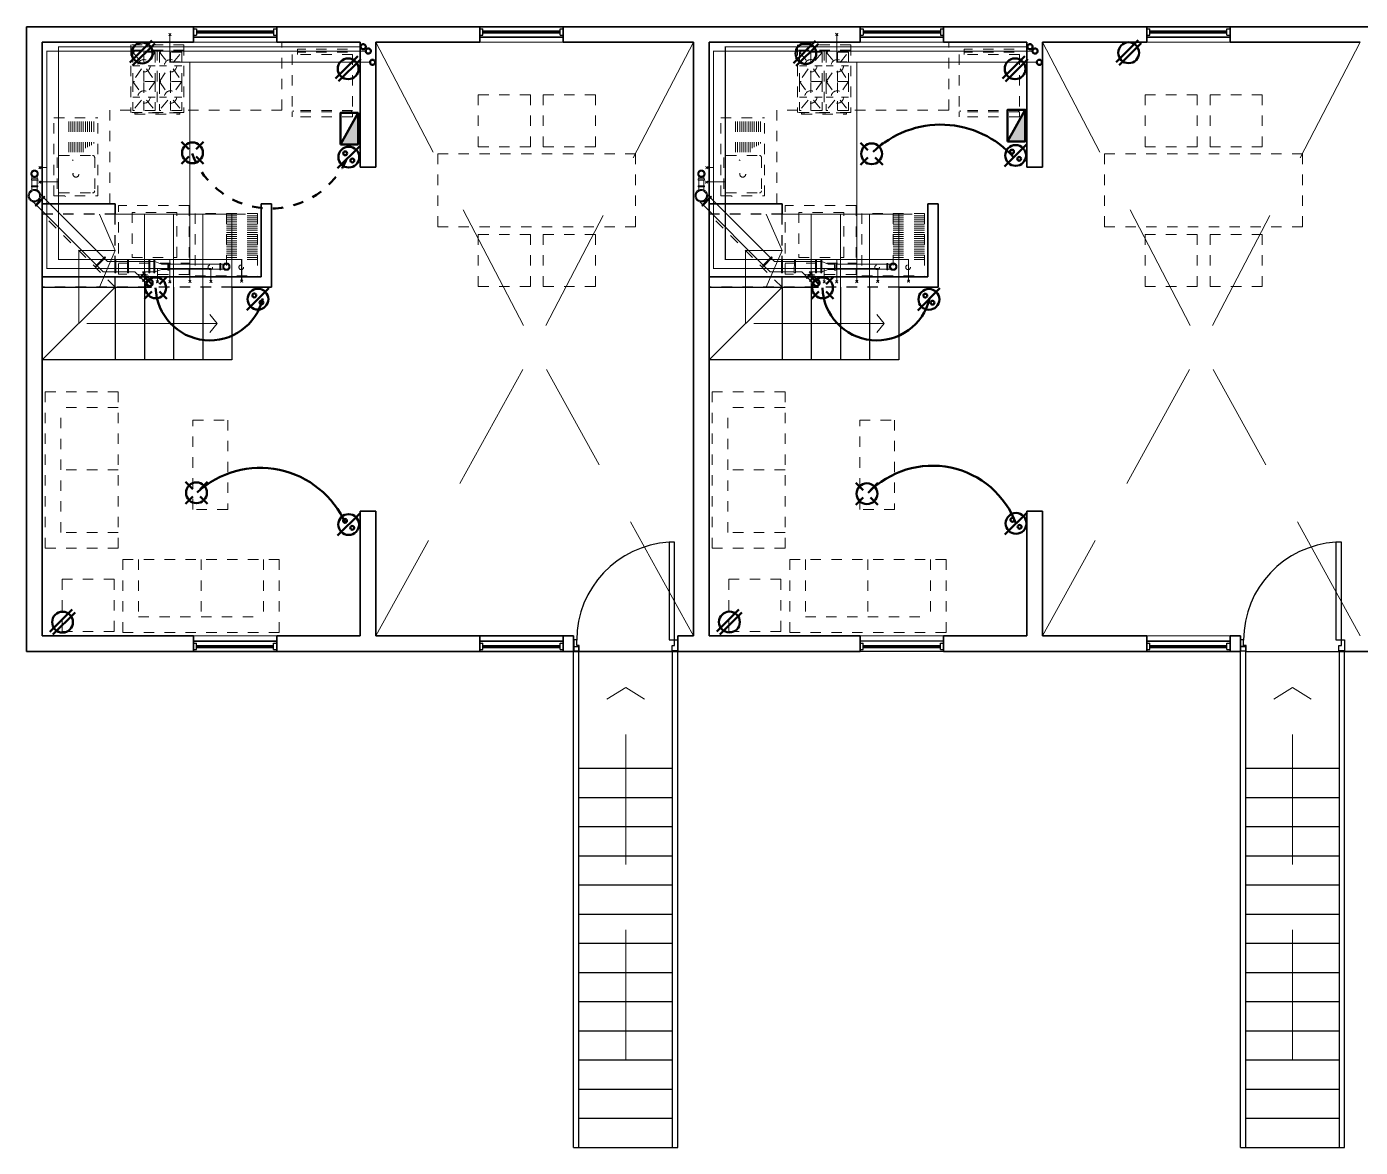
# Model space of a CAD drawing. Header units: metres. Extents: x -255 to -21, y -639 to -244.
# Drawn here: x -176.65 to -163.85, y -366.72 to -355.96 of the extents above; entities that cross this region are included whole.
import ezdxf

# ---------------------------------------------------------------- set-up
doc = ezdxf.new("R2010")
doc.units = ezdxf.units.M
doc.header["$LTSCALE"] = 5
doc.header["$MEASUREMENT"] = 0
doc.linetypes.add('DASHDOT', pattern=[1, 0.5, -0.25, 0, -0.25])
doc.linetypes.add('HIDDEN', pattern=[0.375, 0.25, -0.125])
doc.layers.get('0').update_dxf_attribs({"color": 30})
for name, color, linetype, lineweight in [('A-DOOR-FULL', 4, 'Continuous', 25), ('A-EQPM-FIXD', 1, 'Continuous', 50), ('A-FLOR-LEVL', 7, 'Continuous', 35), ('A-FLOR-OVHD', 3, 'HIDDEN', 18), ('A-FLOR-STRS', 4, 'Continuous', 25), ('A-FURN', 8, 'Continuous', 18), ('A-GLAZ-FULL', 4, 'Continuous', 25), ('A-WALL-FULL', 7, 'Continuous', 35), ('A-WALL-FULL-EXTR', 7, 'Continuous', 35), ('A-WALL-FULL-INTR', 7, 'Continuous', 35)]:
    doc.layers.add(name, color=color, linetype=linetype, lineweight=lineweight)

# ---------------------------------------------------------------- blocks, each defined once
blk = doc.blocks.new('DOOR-80')
for points in [[(-0.07, 0.89), (-0.07, 0.09), (-0.025, 0.09), (-0.025, 0.89), (-0.07, 0.89)], [(-0.825, 0.09), (-0.85, 0.09), (-0.85, 0), (-0.805, 0), (-0.805, 0.045), (-0.825, 0.045), (-0.825, 0.09)], [(-0.025, 0.09), (0, 0.09), (0, 0), (-0.045, 0), (-0.045, 0.045), (-0.025, 0.045), (-0.025, 0.09)]]:
    blk.add_lwpolyline(points)
at = {"linetype": 'HIDDEN'}
blk.add_arc((-0.023, 0.089), 0.802, 93.3811, 179.9341, dxfattribs=at)

msp = doc.modelspace()

# ---------------------------------------------------------------- hatches: boundary and pattern name
at = {"layer": 'A-EQPM-FIXD'}
for points in [[(-173.634, -357.095), (-173.465, -357.095), (-173.465, -356.791)], [(-167.231, -357.065), (-167.062, -357.065), (-167.062, -356.762)]]:
    msp.add_hatch(color=256, dxfattribs=at).paths.add_polyline_path(points)

# ---------------------------------------------------------------- linework, layer by layer
for p, q in [((-175.657, -356.307), (-175.445, -356.095)), ((-166.189, -356.306), (-165.977, -356.094)), ((-175.629, -356.336), (-175.417, -356.124)), ((-169.287, -356.313), (-169.075, -356.1)), ((-169.259, -356.341), (-169.047, -356.129)), ((-166.161, -356.334), (-165.949, -356.122)), ((-173.68, -356.46), (-173.468, -356.248)), ((-173.652, -356.488), (-173.44, -356.276)), ((-167.279, -356.46), (-167.067, -356.248)), ((-167.25, -356.489), (-167.038, -356.276)), ((-173.465, -356.791), (-173.634, -357.095)), ((-167.062, -356.762), (-167.231, -357.065)), ((-175.089, -357.14), (-175.16, -357.069)), ((-175.018, -357.14), (-174.947, -357.069)), ((-173.661, -357.322), (-173.448, -357.11)), ((-168.571, -357.149), (-168.642, -357.078)), ((-168.501, -357.149), (-168.43, -357.078)), ((-167.261, -357.306), (-167.048, -357.094)), ((-175.089, -357.21), (-175.16, -357.281)), ((-175.018, -357.21), (-174.947, -357.281)), ((-168.571, -357.219), (-168.642, -357.29)), ((-168.501, -357.219), (-168.43, -357.29)), ((-175.443, -358.436), (-175.514, -358.365)), ((-175.372, -358.436), (-175.301, -358.365)), ((-169.043, -358.436), (-169.114, -358.365)), ((-168.972, -358.436), (-168.901, -358.365)), ((-175.443, -358.506), (-175.514, -358.577)), ((-175.372, -358.506), (-175.301, -358.577)), ((-174.532, -358.686), (-174.32, -358.474)), ((-169.043, -358.506), (-169.114, -358.577)), ((-168.972, -358.506), (-168.901, -358.577)), ((-168.092, -358.688), (-167.88, -358.476)), ((-175.052, -360.404), (-175.122, -360.333)), ((-174.981, -360.404), (-174.91, -360.333)), ((-168.617, -360.413), (-168.688, -360.342)), ((-168.546, -360.413), (-168.475, -360.342)), ((-175.052, -360.474), (-175.122, -360.545)), ((-174.981, -360.474), (-174.91, -360.545)), ((-168.617, -360.483), (-168.688, -360.554)), ((-168.546, -360.483), (-168.475, -360.554)), ((-173.661, -360.85), (-173.449, -360.638)), ((-167.256, -360.84), (-167.044, -360.627)), ((-176.422, -361.773), (-176.21, -361.561)), ((-176.393, -361.801), (-176.181, -361.589)), ((-170.021, -361.772), (-169.809, -361.56)), ((-169.993, -361.8), (-169.781, -361.588))]:
    msp.add_line(p, q, dxfattribs=at)
at = {"layer": 'A-EQPM-FIXD', "linetype": 'DASHDOT', "const_width": 0.01}
for points in [[(-175.283, -356.026), (-175.258, -356.051)], [(-175.258, -356.027), (-175.283, -356.051)], [(-173.35, -356.305), (-175.271, -356.303), (-175.271, -356.039)], [(-168.883, -356.026), (-168.858, -356.051)], [(-168.858, -356.027), (-168.883, -356.051)], [(-166.95, -356.305), (-168.871, -356.303), (-168.871, -356.039)], [(-173.392, -356.198), (-176.453, -356.198), (-176.453, -358.285), (-174.877, -358.285), (-174.877, -358.411)], [(-173.44, -356.156), (-176.34, -356.156), (-176.34, -358.2), (-174.582, -358.2), (-174.582, -358.407)], [(-166.992, -356.198), (-170.053, -356.198), (-170.053, -358.285), (-168.477, -358.285), (-168.477, -358.411)], [(-167.04, -356.156), (-169.94, -356.156), (-169.94, -358.2), (-168.182, -358.2), (-168.182, -358.407)], [(-175.079, -356.303), (-175.079, -358.414)], [(-168.679, -356.303), (-168.679, -358.414)], [(-176.451, -357.317), (-176.518, -357.317)], [(-170.051, -357.317), (-170.118, -357.317)], [(-176.518, -357.454), (-176.338, -357.454)], [(-170.118, -357.454), (-169.938, -357.454)], [(-175.271, -358.414), (-175.271, -358.2)], [(-168.871, -358.414), (-168.871, -358.2)], [(-175.391, -358.414), (-175.391, -358.285)], [(-175.259, -358.402), (-175.284, -358.426)], [(-175.283, -358.401), (-175.259, -358.426)], [(-175.091, -358.398), (-175.066, -358.423)], [(-175.066, -358.399), (-175.091, -358.423)], [(-174.57, -358.395), (-174.595, -358.419)], [(-174.594, -358.394), (-174.57, -358.419)], [(-168.991, -358.414), (-168.991, -358.285)], [(-168.859, -358.402), (-168.884, -358.426)], [(-168.883, -358.401), (-168.859, -358.426)], [(-168.691, -358.398), (-168.666, -358.423)], [(-168.666, -358.399), (-168.691, -358.423)], [(-168.17, -358.395), (-168.195, -358.419)], [(-168.194, -358.394), (-168.17, -358.419)]]:
    msp.add_lwpolyline(points, dxfattribs=at)
at = {"layer": 'A-EQPM-FIXD'}
for points in [[(-173.634, -357.095), (-173.465, -357.095), (-173.465, -356.791), (-173.634, -356.791)], [(-167.231, -357.065), (-167.062, -357.065), (-167.062, -356.762), (-167.231, -356.762)]]:
    msp.add_lwpolyline(points, close=True, dxfattribs=at)
at = {"layer": 'A-EQPM-FIXD', "const_width": 0.01}
for points in [[(-176.53, -357.305), (-176.506, -357.33)], [(-176.505, -357.305), (-176.53, -357.329)], [(-170.13, -357.305), (-170.106, -357.33)], [(-170.105, -357.305), (-170.13, -357.329)], [(-176.532, -357.443), (-176.508, -357.468)], [(-176.507, -357.444), (-176.532, -357.468)], [(-170.132, -357.443), (-170.108, -357.468)], [(-170.107, -357.444), (-170.132, -357.468)], [(-175.403, -358.401), (-175.379, -358.426)], [(-175.378, -358.402), (-175.403, -358.426)], [(-174.865, -358.399), (-174.89, -358.423)], [(-174.889, -358.398), (-174.865, -358.423)], [(-169.003, -358.401), (-168.979, -358.426)], [(-168.978, -358.402), (-169.003, -358.426)], [(-168.465, -358.399), (-168.49, -358.423)], [(-168.489, -358.398), (-168.465, -358.423)]]:
    msp.add_lwpolyline(points, dxfattribs=at)
at = {"layer": 'A-EQPM-FIXD'}
for centre, radius in [((-175.537, -356.216), 0.1), ((-169.167, -356.221), 0.1), ((-166.069, -356.214), 0.1), ((-173.56, -356.368), 0.1), ((-167.159, -356.368), 0.1), ((-175.054, -357.175), 0.1), ((-173.554, -357.216), 0.1), ((-168.536, -357.184), 0.1), ((-167.154, -357.2), 0.1), ((-173.589, -357.18), 0.0185), ((-173.52, -357.249), 0.0185), ((-167.189, -357.164), 0.0185), ((-167.12, -357.233), 0.0185), ((-175.407, -358.471), 0.1), ((-169.007, -358.471), 0.1), ((-174.426, -358.58), 0.1), ((-174.461, -358.544), 0.0185), ((-167.986, -358.582), 0.1), ((-168.021, -358.546), 0.0185), ((-174.392, -358.612), 0.0185), ((-167.952, -358.614), 0.0185), ((-175.016, -360.439), 0.1), ((-168.581, -360.448), 0.1), ((-173.555, -360.744), 0.1), ((-173.59, -360.708), 0.0185), ((-167.15, -360.733), 0.1), ((-167.185, -360.698), 0.0185), ((-173.521, -360.776), 0.0185), ((-167.116, -360.766), 0.0185), ((-176.301, -361.681), 0.1), ((-169.901, -361.68), 0.1)]:
    msp.add_circle(centre, radius, dxfattribs=at)
at = {"layer": 'A-EQPM-FIXD', "linetype": 'DASHDOT'}
for centre in [(-173.416, -356.156), (-173.367, -356.198), (-167.016, -356.156), (-166.967, -356.198), (-173.326, -356.306), (-166.926, -356.306)]:
    msp.add_circle(centre, 0.0245, dxfattribs=at)
for centre, radius, start, end in [((-167.872, -357.84), 0.936, 41.4658, 133.9386), ((-174.887, -358.455), 0.521, 181.7911, 346.8879), ((-168.487, -358.455), 0.521, 181.7911, 346.8879), ((-167.953, -361.037), 0.858, 20.4128, 135.9339), ((-174.404, -361.096), 0.896, 23.8067, 132.5707)]:
    msp.add_arc(centre, radius, start, end, dxfattribs=at)
at = {"layer": 'A-EQPM-FIXD', "linetype": 'HIDDEN', "ltscale": 0.009}
msp.add_arc((-174.305, -356.91), 0.8, 199.914, 337.8414, dxfattribs=at)
at = {"layer": 'A-FLOR-LEVL'}
for p, q in [((-174.246, -355.964), (-175.046, -355.964)), ((-172.296, -355.964), (-171.496, -355.964)), ((-172.296, -355.964), (-172.296, -356.064)), ((-167.846, -355.964), (-168.646, -355.964)), ((-165.896, -355.964), (-165.896, -356.064)), ((-165.896, -355.964), (-165.096, -355.964)), ((-174.246, -356.064), (-175.046, -356.064)), ((-172.296, -356.064), (-171.496, -356.064)), ((-167.846, -356.064), (-168.646, -356.064)), ((-165.896, -356.064), (-165.096, -356.064)), ((-174.246, -361.864), (-175.046, -361.864)), ((-174.246, -361.964), (-175.046, -361.964)), ((-172.296, -361.864), (-172.296, -361.964)), ((-172.296, -361.864), (-171.496, -361.864)), ((-172.296, -361.964), (-171.496, -361.964)), ((-165.896, -361.864), (-165.096, -361.864)), ((-165.896, -361.864), (-165.896, -361.964)), ((-165.896, -361.964), (-165.096, -361.964)), ((-164.996, -361.914), (-164.946, -361.914))]:
    msp.add_line(p, q, dxfattribs=at)
msp.add_lwpolyline([(-170.398, -361.964), (-171.396, -361.964)], dxfattribs=at)
at = {"layer": 'A-FLOR-OVHD'}
for p, q in [((-175.046, -356.114), (-174.246, -356.114)), ((-171.878, -358.832), (-173.296, -356.114)), ((-172.296, -356.114), (-171.496, -356.114)), ((-170.246, -356.114), (-171.663, -358.832)), ((-168.646, -356.114), (-167.846, -356.114)), ((-165.478, -358.832), (-166.896, -356.114)), ((-165.896, -356.114), (-165.096, -356.114)), ((-163.846, -356.114), (-165.263, -358.832)), ((-175.796, -357.764), (-174.396, -357.764)), ((-175.516, -358.464), (-175.516, -357.764)), ((-175.236, -358.464), (-175.236, -357.764)), ((-174.956, -358.464), (-174.956, -357.764)), ((-174.676, -358.464), (-174.676, -357.764)), ((-169.396, -357.764), (-167.996, -357.764)), ((-169.116, -358.464), (-169.116, -357.764)), ((-168.836, -358.464), (-168.836, -357.764)), ((-168.556, -358.464), (-168.556, -357.764)), ((-168.276, -358.464), (-168.276, -357.764)), ((-176.146, -358.114), (-175.796, -358.114)), ((-176.146, -358.814), (-176.146, -358.114)), ((-169.746, -358.114), (-169.396, -358.114)), ((-169.746, -358.814), (-169.746, -358.114)), ((-174.817, -358.814), (-174.887, -358.726)), ((-168.417, -358.814), (-168.487, -358.726)), ((-174.817, -358.814), (-176.146, -358.814)), ((-174.817, -358.814), (-174.887, -358.901)), ((-168.417, -358.814), (-169.746, -358.814)), ((-168.417, -358.814), (-168.487, -358.901)), ((-171.884, -359.256), (-173.296, -361.814)), ((-170.246, -361.814), (-171.657, -359.256)), ((-165.484, -359.256), (-166.896, -361.814)), ((-163.846, -361.814), (-165.257, -359.256)), ((-175.046, -361.814), (-174.246, -361.814)), ((-172.296, -361.814), (-171.496, -361.814)), ((-168.646, -361.814), (-167.046, -361.814)), ((-165.896, -361.814), (-165.096, -361.814))]:
    msp.add_line(p, q, dxfattribs=at)
at = {"layer": 'A-FLOR-OVHD', "linetype": 'DASHDOT'}
msp.add_lwpolyline([(-176.646, -355.964), (-176.646, -361.964), (-171.396, -361.964), (-171.396, -366.724), (-170.396, -366.724), (-170.396, -361.964), (-164.996, -361.964), (-164.996, -366.724), (-163.996, -366.724), (-163.996, -361.964), (-158.596, -361.964), (-158.596, -366.724), (-157.596, -366.724), (-157.596, -361.964), (-157.296, -361.964), (-157.296, -355.964)], close=True, dxfattribs=at)
at = {"layer": 'A-FLOR-OVHD'}
for points in [[(-175.796, -358.114), (-175.947, -357.764)], [(-169.396, -358.114), (-169.547, -357.764)], [(-175.796, -358.114), (-175.947, -358.464)], [(-169.396, -358.114), (-169.547, -358.464)], [(-170.716, -362.422), (-170.896, -362.31), (-171.076, -362.422)], [(-170.896, -365.884), (-170.896, -362.31)], [(-164.316, -362.422), (-164.496, -362.31), (-164.676, -362.422)], [(-164.496, -365.884), (-164.496, -362.31)]]:
    msp.add_lwpolyline(points, dxfattribs=at)
at = {"layer": 'A-FLOR-STRS', "linetype": 'HIDDEN', "ltscale": 0.001}
for p, q in [((-175.796, -358.464), (-176.496, -357.764)), ((-175.796, -357.764), (-176.496, -357.764)), ((-175.796, -358.464), (-175.796, -357.764)), ((-169.396, -358.464), (-170.096, -357.764)), ((-169.396, -357.764), (-170.096, -357.764)), ((-169.396, -358.464), (-169.396, -357.764)), ((-174.676, -358.464), (-176.496, -358.464)), ((-168.276, -358.464), (-170.096, -358.464))]:
    msp.add_line(p, q, dxfattribs=at)
at = {"layer": 'A-FLOR-STRS', "linetype": 'DASHDOT', "ltscale": 15}
for p, q in [((-175.796, -358.464), (-176.496, -359.164)), ((-169.396, -358.464), (-170.096, -359.164))]:
    msp.add_line(p, q, dxfattribs=at)
at = {"layer": 'A-FLOR-STRS'}
for p, q in [((-176.496, -358.464), (-175.447, -358.464)), ((-175.796, -358.464), (-175.796, -359.164)), ((-175.516, -358.464), (-175.516, -359.164)), ((-175.236, -358.464), (-175.236, -359.164)), ((-174.956, -358.464), (-174.956, -359.164)), ((-174.676, -358.464), (-174.676, -359.164)), ((-170.096, -358.464), (-169.047, -358.464)), ((-169.396, -358.464), (-169.396, -359.164)), ((-169.116, -358.464), (-169.116, -359.164)), ((-168.836, -358.464), (-168.836, -359.164)), ((-168.556, -358.464), (-168.556, -359.164)), ((-168.276, -358.464), (-168.276, -359.164)), ((-174.676, -359.164), (-176.496, -359.164)), ((-168.276, -359.164), (-170.096, -359.164)), ((-171.396, -361.914), (-171.346, -361.914)), ((-171.396, -366.724), (-171.396, -361.914)), ((-171.346, -366.724), (-171.346, -361.914)), ((-171.346, -361.964), (-170.396, -361.964)), ((-170.446, -366.724), (-170.446, -361.964)), ((-170.396, -366.724), (-170.396, -361.964)), ((-167.846, -361.864), (-168.646, -361.864)), ((-167.846, -361.964), (-168.646, -361.964)), ((-164.996, -366.724), (-164.996, -361.914)), ((-164.946, -366.724), (-164.946, -361.914)), ((-164.946, -361.964), (-163.996, -361.964)), ((-164.046, -366.724), (-164.046, -361.964)), ((-163.996, -366.724), (-163.996, -361.964)), ((-171.346, -363.084), (-170.446, -363.084)), ((-164.946, -363.084), (-164.046, -363.084)), ((-171.346, -363.364), (-170.446, -363.364)), ((-164.946, -363.364), (-164.046, -363.364)), ((-171.346, -363.644), (-170.446, -363.644)), ((-164.946, -363.644), (-164.046, -363.644)), ((-171.346, -363.924), (-170.446, -363.924)), ((-164.946, -363.924), (-164.046, -363.924)), ((-171.346, -364.204), (-170.446, -364.204)), ((-164.946, -364.204), (-164.046, -364.204)), ((-171.346, -364.484), (-170.446, -364.484)), ((-164.946, -364.484), (-164.046, -364.484)), ((-171.346, -364.764), (-170.446, -364.764)), ((-164.946, -364.764), (-164.046, -364.764)), ((-171.346, -365.044), (-170.446, -365.044)), ((-164.946, -365.044), (-164.046, -365.044)), ((-171.346, -365.324), (-170.446, -365.324)), ((-164.946, -365.324), (-164.046, -365.324)), ((-171.346, -365.604), (-170.446, -365.604)), ((-164.946, -365.604), (-164.046, -365.604)), ((-171.346, -365.884), (-170.446, -365.884)), ((-164.946, -365.884), (-164.046, -365.884)), ((-171.346, -366.164), (-170.446, -366.164)), ((-164.946, -366.164), (-164.046, -366.164)), ((-171.346, -366.444), (-170.446, -366.444)), ((-164.946, -366.444), (-164.046, -366.444)), ((-171.396, -366.724), (-170.396, -366.724)), ((-164.996, -366.724), (-163.996, -366.724))]:
    msp.add_line(p, q, dxfattribs=at)
at = {"layer": 'A-FURN', "linetype": 'HIDDEN', "ltscale": 0.001}
for p, q in [((-175.137, -356.139), (-175.647, -356.139)), ((-175.647, -356.139), (-175.647, -356.789)), ((-175.137, -356.189), (-175.647, -356.189)), ((-175.627, -356.209), (-175.627, -356.489)), ((-175.412, -356.209), (-175.627, -356.209)), ((-175.627, -356.209), (-175.545, -356.309)), ((-175.52, -356.3), (-175.52, -356.209)), ((-175.412, -356.212), (-175.494, -356.309)), ((-175.412, -356.209), (-175.412, -356.489)), ((-175.392, -356.189), (-175.392, -356.789)), ((-175.157, -356.209), (-175.372, -356.209)), ((-175.372, -356.209), (-175.372, -356.512)), ((-175.372, -356.209), (-175.29, -356.309)), ((-175.265, -356.3), (-175.265, -356.209)), ((-175.239, -356.309), (-175.157, -356.209)), ((-175.157, -356.209), (-175.157, -356.489)), ((-175.137, -356.139), (-175.137, -356.789)), ((-174.196, -356.764), (-174.196, -356.114)), ((-174.047, -356.18), (-174.047, -356.23)), ((-173.567, -356.18), (-174.047, -356.18)), ((-173.567, -356.2), (-174.047, -356.2)), ((-173.567, -356.21), (-174.047, -356.21)), ((-168.737, -356.139), (-169.247, -356.139)), ((-169.247, -356.139), (-169.247, -356.789)), ((-168.737, -356.189), (-169.247, -356.189)), ((-169.227, -356.209), (-169.227, -356.489)), ((-169.012, -356.209), (-169.227, -356.209)), ((-169.227, -356.209), (-169.145, -356.309)), ((-169.12, -356.3), (-169.12, -356.209)), ((-169.012, -356.212), (-169.094, -356.309)), ((-169.012, -356.209), (-169.012, -356.489)), ((-168.992, -356.189), (-168.992, -356.789)), ((-168.757, -356.209), (-168.972, -356.209)), ((-168.972, -356.209), (-168.972, -356.512)), ((-168.972, -356.209), (-168.89, -356.309)), ((-168.865, -356.3), (-168.865, -356.209)), ((-168.839, -356.309), (-168.757, -356.209)), ((-168.757, -356.209), (-168.757, -356.489)), ((-168.737, -356.139), (-168.737, -356.789)), ((-167.796, -356.764), (-167.796, -356.114)), ((-167.647, -356.18), (-167.647, -356.23)), ((-167.167, -356.18), (-167.647, -356.18)), ((-167.167, -356.2), (-167.647, -356.2)), ((-167.167, -356.21), (-167.647, -356.21)), ((-175.627, -356.339), (-175.559, -356.339)), ((-175.481, -356.339), (-175.412, -356.339)), ((-175.372, -356.339), (-175.304, -356.339)), ((-175.226, -356.339), (-175.157, -356.339)), ((-173.517, -356.23), (-174.097, -356.23)), ((-174.097, -356.23), (-174.097, -356.77)), ((-173.517, -356.23), (-173.517, -356.77)), ((-169.227, -356.339), (-169.159, -356.339)), ((-169.081, -356.339), (-169.012, -356.339)), ((-168.972, -356.339), (-168.904, -356.339)), ((-168.826, -356.339), (-168.757, -356.339)), ((-167.117, -356.23), (-167.697, -356.23)), ((-167.697, -356.23), (-167.697, -356.77)), ((-167.117, -356.23), (-167.117, -356.77)), ((-175.545, -356.369), (-175.627, -356.489)), ((-175.52, -356.489), (-175.52, -356.378)), ((-175.494, -356.369), (-175.412, -356.489)), ((-175.372, -356.489), (-175.29, -356.369)), ((-175.265, -356.489), (-175.265, -356.378)), ((-175.239, -356.369), (-175.157, -356.489)), ((-169.145, -356.369), (-169.227, -356.489)), ((-169.12, -356.489), (-169.12, -356.378)), ((-169.094, -356.369), (-169.012, -356.489)), ((-168.972, -356.489), (-168.89, -356.369)), ((-168.865, -356.489), (-168.865, -356.378)), ((-168.839, -356.369), (-168.757, -356.489)), ((-175.412, -356.489), (-175.627, -356.489)), ((-175.627, -356.489), (-175.627, -356.769)), ((-175.627, -356.489), (-175.545, -356.609)), ((-175.52, -356.6), (-175.52, -356.489)), ((-175.412, -356.489), (-175.494, -356.609)), ((-175.412, -356.489), (-175.412, -356.769)), ((-175.157, -356.489), (-175.372, -356.489)), ((-175.372, -356.489), (-175.29, -356.609)), ((-175.372, -356.509), (-175.372, -356.769)), ((-175.265, -356.6), (-175.265, -356.489)), ((-175.157, -356.489), (-175.239, -356.609)), ((-175.157, -356.489), (-175.157, -356.769)), ((-169.012, -356.489), (-169.227, -356.489)), ((-169.227, -356.489), (-169.227, -356.769)), ((-169.227, -356.489), (-169.145, -356.609)), ((-169.12, -356.6), (-169.12, -356.489)), ((-169.012, -356.489), (-169.094, -356.609)), ((-169.012, -356.489), (-169.012, -356.769)), ((-168.757, -356.489), (-168.972, -356.489)), ((-168.972, -356.489), (-168.89, -356.609)), ((-168.972, -356.509), (-168.972, -356.769)), ((-168.865, -356.6), (-168.865, -356.489)), ((-168.757, -356.489), (-168.839, -356.609)), ((-168.757, -356.489), (-168.757, -356.769)), ((-175.627, -356.639), (-175.559, -356.639)), ((-175.545, -356.669), (-175.627, -356.769)), ((-175.52, -356.769), (-175.52, -356.678)), ((-175.494, -356.669), (-175.412, -356.769)), ((-175.481, -356.639), (-175.412, -356.639)), ((-175.372, -356.639), (-175.304, -356.639)), ((-175.29, -356.669), (-175.372, -356.769)), ((-175.265, -356.769), (-175.265, -356.678)), ((-175.239, -356.669), (-175.157, -356.769)), ((-175.226, -356.639), (-175.157, -356.639)), ((-172.311, -356.617), (-172.311, -357.117)), ((-171.811, -356.617), (-172.311, -356.617)), ((-171.811, -357.117), (-171.811, -356.617)), ((-171.187, -356.617), (-171.687, -356.617)), ((-171.687, -356.617), (-171.687, -357.117)), ((-171.187, -357.117), (-171.187, -356.617)), ((-169.227, -356.639), (-169.159, -356.639)), ((-169.145, -356.669), (-169.227, -356.769)), ((-169.12, -356.769), (-169.12, -356.678)), ((-169.094, -356.669), (-169.012, -356.769)), ((-169.081, -356.639), (-169.012, -356.639)), ((-168.972, -356.639), (-168.904, -356.639)), ((-168.89, -356.669), (-168.972, -356.769)), ((-168.865, -356.769), (-168.865, -356.678)), ((-168.839, -356.669), (-168.757, -356.769)), ((-168.826, -356.639), (-168.757, -356.639)), ((-165.411, -356.617), (-165.911, -356.617)), ((-165.911, -356.617), (-165.911, -357.117)), ((-165.411, -357.117), (-165.411, -356.617)), ((-165.287, -356.617), (-165.287, -357.117)), ((-164.787, -356.617), (-165.287, -356.617)), ((-164.787, -357.117), (-164.787, -356.617)), ((-176.384, -356.839), (-175.964, -356.839)), ((-176.384, -357.589), (-176.384, -356.839)), ((-175.964, -357.589), (-175.964, -356.839)), ((-175.647, -356.764), (-175.846, -356.764)), ((-175.846, -357.664), (-175.846, -356.764)), ((-175.137, -356.789), (-175.647, -356.789)), ((-175.412, -356.769), (-175.627, -356.769)), ((-175.157, -356.769), (-175.372, -356.769)), ((-174.196, -356.764), (-175.137, -356.764)), ((-173.517, -356.77), (-174.097, -356.77)), ((-174.097, -356.78), (-174.097, -356.83)), ((-173.517, -356.78), (-174.097, -356.78)), ((-173.517, -356.83), (-174.097, -356.83)), ((-174.087, -356.77), (-174.087, -356.78)), ((-173.527, -356.77), (-173.527, -356.78)), ((-173.517, -356.78), (-173.517, -356.83)), ((-169.984, -356.839), (-169.564, -356.839)), ((-169.984, -357.589), (-169.984, -356.839)), ((-169.564, -357.589), (-169.564, -356.839)), ((-169.247, -356.764), (-169.446, -356.764)), ((-169.446, -357.664), (-169.446, -356.764)), ((-168.737, -356.789), (-169.247, -356.789)), ((-169.012, -356.769), (-169.227, -356.769)), ((-168.757, -356.769), (-168.972, -356.769)), ((-167.796, -356.764), (-168.737, -356.764)), ((-167.117, -356.77), (-167.697, -356.77)), ((-167.697, -356.78), (-167.697, -356.83)), ((-167.117, -356.78), (-167.697, -356.78)), ((-167.117, -356.83), (-167.697, -356.83)), ((-167.687, -356.77), (-167.687, -356.78)), ((-167.127, -356.77), (-167.127, -356.78)), ((-167.117, -356.78), (-167.117, -356.83)), ((-176.242, -356.873), (-176.242, -357.169)), ((-176.222, -356.873), (-176.222, -357.169)), ((-176.202, -356.873), (-176.202, -357.169)), ((-176.182, -356.873), (-176.182, -357.169)), ((-176.162, -356.873), (-176.162, -357.169)), ((-176.142, -356.873), (-176.142, -357.169)), ((-176.122, -356.873), (-176.122, -357.169)), ((-176.102, -356.873), (-176.102, -357.169)), ((-176.082, -356.873), (-176.082, -357.13)), ((-176.062, -356.873), (-176.062, -357.122)), ((-176.042, -356.873), (-176.042, -357.112)), ((-176.022, -356.873), (-176.022, -357.101)), ((-176.002, -356.873), (-176.002, -357.087)), ((-169.842, -356.873), (-169.842, -357.169)), ((-169.822, -356.873), (-169.822, -357.169)), ((-169.802, -356.873), (-169.802, -357.169)), ((-169.782, -356.873), (-169.782, -357.169)), ((-169.762, -356.873), (-169.762, -357.169)), ((-169.742, -356.873), (-169.742, -357.169)), ((-169.722, -356.873), (-169.722, -357.169)), ((-169.702, -356.873), (-169.702, -357.169)), ((-169.682, -356.873), (-169.682, -357.13)), ((-169.662, -356.873), (-169.662, -357.122)), ((-169.642, -356.873), (-169.642, -357.112)), ((-169.622, -356.873), (-169.622, -357.101)), ((-169.602, -356.873), (-169.602, -357.087)), ((-172.311, -357.117), (-171.811, -357.117)), ((-171.687, -357.117), (-171.187, -357.117)), ((-165.911, -357.117), (-165.411, -357.117)), ((-165.287, -357.117), (-164.787, -357.117)), ((-176.353, -357.22), (-176.353, -357.54)), ((-176.333, -357.2), (-176.013, -357.2)), ((-175.993, -357.22), (-175.993, -357.54)), ((-170.801, -357.184), (-172.701, -357.184)), ((-172.701, -357.184), (-172.701, -357.884)), ((-170.801, -357.884), (-170.801, -357.184)), ((-169.953, -357.22), (-169.953, -357.54)), ((-169.933, -357.2), (-169.613, -357.2)), ((-169.593, -357.22), (-169.593, -357.54)), ((-166.301, -357.184), (-166.301, -357.884)), ((-164.401, -357.184), (-166.301, -357.184)), ((-164.401, -357.884), (-164.401, -357.184)), ((-176.384, -357.589), (-175.964, -357.589)), ((-176.333, -357.56), (-176.013, -357.56)), ((-169.984, -357.589), (-169.564, -357.589)), ((-169.933, -357.56), (-169.613, -357.56)), ((-175.765, -358.341), (-175.765, -357.681)), ((-175.085, -357.681), (-175.765, -357.681)), ((-175.085, -357.681), (-175.085, -358.343)), ((-174.429, -357.756), (-175.029, -357.756)), ((-175.029, -357.756), (-175.029, -358.356)), ((-174.729, -357.756), (-174.729, -358.356)), ((-174.429, -357.756), (-174.429, -358.356)), ((-169.365, -358.341), (-169.365, -357.681)), ((-168.685, -357.681), (-169.365, -357.681)), ((-168.685, -357.681), (-168.685, -358.343)), ((-168.029, -357.756), (-168.629, -357.756)), ((-168.629, -357.756), (-168.629, -358.356)), ((-168.329, -357.756), (-168.329, -358.356)), ((-168.029, -357.756), (-168.029, -358.356)), ((-174.729, -357.779), (-174.429, -357.779)), ((-174.729, -357.799), (-174.429, -357.799)), ((-174.729, -357.819), (-174.429, -357.819)), ((-174.729, -357.839), (-174.429, -357.839)), ((-174.729, -357.859), (-174.429, -357.859)), ((-174.729, -357.879), (-174.429, -357.879)), ((-172.701, -357.884), (-170.801, -357.884)), ((-168.329, -357.779), (-168.029, -357.779)), ((-168.329, -357.799), (-168.029, -357.799)), ((-168.329, -357.819), (-168.029, -357.819)), ((-168.329, -357.839), (-168.029, -357.839)), ((-168.329, -357.859), (-168.029, -357.859)), ((-168.329, -357.879), (-168.029, -357.879)), ((-166.301, -357.884), (-164.401, -357.884)), ((-174.729, -357.899), (-174.429, -357.899)), ((-174.729, -357.919), (-174.426, -357.919)), ((-174.729, -357.939), (-174.429, -357.939)), ((-174.729, -357.959), (-174.429, -357.959)), ((-174.729, -357.979), (-174.429, -357.979)), ((-174.729, -357.999), (-174.429, -357.999)), ((-172.311, -358.458), (-172.311, -357.958)), ((-172.311, -357.958), (-171.811, -357.958)), ((-171.811, -357.958), (-171.811, -358.458)), ((-171.687, -357.958), (-171.187, -357.958)), ((-171.687, -358.458), (-171.687, -357.958)), ((-171.187, -357.958), (-171.187, -358.458)), ((-168.329, -357.899), (-168.029, -357.899)), ((-168.329, -357.919), (-168.026, -357.919)), ((-168.329, -357.939), (-168.029, -357.939)), ((-168.329, -357.959), (-168.029, -357.959)), ((-168.329, -357.979), (-168.029, -357.979)), ((-168.329, -357.999), (-168.029, -357.999)), ((-165.911, -357.958), (-165.411, -357.958)), ((-165.911, -358.458), (-165.911, -357.958)), ((-165.411, -357.958), (-165.411, -358.458)), ((-165.287, -358.458), (-165.287, -357.958)), ((-165.287, -357.958), (-164.787, -357.958)), ((-164.787, -357.958), (-164.787, -358.458)), ((-174.729, -358.019), (-174.429, -358.019)), ((-174.729, -358.039), (-174.429, -358.039)), ((-174.729, -358.059), (-174.429, -358.059)), ((-174.729, -358.079), (-174.429, -358.079)), ((-174.729, -358.099), (-174.429, -358.099)), ((-174.729, -358.119), (-174.429, -358.119)), ((-174.729, -358.139), (-174.429, -358.139)), ((-168.329, -358.019), (-168.029, -358.019)), ((-168.329, -358.039), (-168.029, -358.039)), ((-168.329, -358.059), (-168.029, -358.059)), ((-168.329, -358.079), (-168.029, -358.079)), ((-168.329, -358.099), (-168.029, -358.099)), ((-168.329, -358.119), (-168.029, -358.119)), ((-168.329, -358.139), (-168.029, -358.139)), ((-175.765, -358.233), (-175.085, -358.233)), ((-174.729, -358.159), (-174.429, -358.159)), ((-174.729, -358.179), (-174.429, -358.179)), ((-174.729, -358.199), (-174.429, -358.199)), ((-169.365, -358.233), (-168.685, -358.233)), ((-168.329, -358.159), (-168.029, -358.159)), ((-168.329, -358.179), (-168.029, -358.179)), ((-168.329, -358.199), (-168.029, -358.199)), ((-175.085, -358.343), (-175.765, -358.341)), ((-175.029, -358.356), (-174.429, -358.356)), ((-168.685, -358.343), (-169.365, -358.341)), ((-168.629, -358.356), (-168.029, -358.356)), ((-171.811, -358.458), (-172.311, -358.458)), ((-171.187, -358.458), (-171.687, -358.458)), ((-165.411, -358.458), (-165.911, -358.458)), ((-164.787, -358.458), (-165.287, -358.458)), ((-175.767, -359.47), (-176.467, -359.47)), ((-176.467, -360.97), (-176.467, -359.47)), ((-175.767, -359.47), (-175.767, -360.97)), ((-175.767, -360.97), (-175.767, -359.47)), ((-170.067, -360.97), (-170.067, -359.47)), ((-169.367, -359.47), (-170.067, -359.47)), ((-169.367, -360.97), (-169.367, -359.47)), ((-169.367, -359.47), (-169.367, -360.97)), ((-176.317, -360.82), (-176.317, -359.62)), ((-175.767, -359.62), (-176.317, -359.62)), ((-169.367, -359.62), (-169.917, -359.62)), ((-169.917, -360.82), (-169.917, -359.62)), ((-175.767, -360.22), (-176.317, -360.22)), ((-169.367, -360.22), (-169.917, -360.22)), ((-175.767, -360.82), (-176.317, -360.82)), ((-169.367, -360.82), (-169.917, -360.82)), ((-175.767, -360.97), (-176.467, -360.97)), ((-175.722, -361.08), (-175.722, -361.78)), ((-174.222, -361.08), (-175.722, -361.08)), ((-175.722, -361.08), (-174.222, -361.08)), ((-175.572, -361.08), (-175.572, -361.63)), ((-174.972, -361.08), (-174.972, -361.63)), ((-174.372, -361.08), (-174.372, -361.63)), ((-174.222, -361.08), (-174.222, -361.78)), ((-169.367, -360.97), (-170.067, -360.97)), ((-169.322, -361.08), (-167.822, -361.08)), ((-167.822, -361.08), (-169.322, -361.08)), ((-169.322, -361.08), (-169.322, -361.78)), ((-169.172, -361.08), (-169.172, -361.63)), ((-168.572, -361.08), (-168.572, -361.63)), ((-167.972, -361.08), (-167.972, -361.63)), ((-167.822, -361.08), (-167.822, -361.78)), ((-176.306, -361.27), (-176.306, -361.77)), ((-175.806, -361.27), (-176.306, -361.27)), ((-175.806, -361.77), (-175.806, -361.27)), ((-169.406, -361.27), (-169.906, -361.27)), ((-169.906, -361.27), (-169.906, -361.77)), ((-169.406, -361.77), (-169.406, -361.27)), ((-175.572, -361.63), (-174.372, -361.63)), ((-169.172, -361.63), (-167.972, -361.63)), ((-176.306, -361.77), (-175.806, -361.77)), ((-175.722, -361.78), (-174.222, -361.78)), ((-169.906, -361.77), (-169.406, -361.77)), ((-169.322, -361.78), (-167.822, -361.78))]:
    msp.add_line(p, q, dxfattribs=at)
at = {"layer": 'A-FURN', "linetype": 'DASHDOT'}
for p, q in [((-176.199, -357.249), (-176.206, -357.242)), ((-169.799, -357.249), (-169.806, -357.242)), ((-176.6, -357.436), (-176.6, -357.426)), ((-176.6, -357.426), (-176.54, -357.426)), ((-176.54, -357.436), (-176.6, -357.436)), ((-176.6, -357.503), (-176.6, -357.493)), ((-176.6, -357.493), (-176.54, -357.493)), ((-176.54, -357.503), (-176.6, -357.503)), ((-176.595, -357.401), (-176.595, -357.426)), ((-176.595, -357.436), (-176.595, -357.533)), ((-176.545, -357.4), (-176.545, -357.426)), ((-176.545, -357.436), (-176.545, -357.533)), ((-176.54, -357.426), (-176.54, -357.436)), ((-176.54, -357.493), (-176.54, -357.503)), ((-170.2, -357.436), (-170.2, -357.426)), ((-170.2, -357.426), (-170.14, -357.426)), ((-170.14, -357.436), (-170.2, -357.436)), ((-170.2, -357.503), (-170.2, -357.493)), ((-170.2, -357.493), (-170.14, -357.493)), ((-170.14, -357.503), (-170.2, -357.503)), ((-170.195, -357.401), (-170.195, -357.426)), ((-170.195, -357.436), (-170.195, -357.533)), ((-170.145, -357.4), (-170.145, -357.426)), ((-170.145, -357.436), (-170.145, -357.533)), ((-170.14, -357.426), (-170.14, -357.436)), ((-170.14, -357.493), (-170.14, -357.503)), ((-176.565, -357.679), (-176.479, -357.592)), ((-176.558, -357.686), (-176.472, -357.599)), ((-176.488, -357.601), (-176.511, -357.577)), ((-175.906, -358.182), (-176.481, -357.608)), ((-176.479, -357.592), (-176.472, -357.599)), ((-176.281, -357.587), (-176.274, -357.594)), ((-170.165, -357.679), (-170.079, -357.592)), ((-170.158, -357.686), (-170.072, -357.599)), ((-170.088, -357.601), (-170.111, -357.577)), ((-169.506, -358.182), (-170.081, -357.608)), ((-170.079, -357.592), (-170.072, -357.599)), ((-169.881, -357.587), (-169.874, -357.594)), ((-176.558, -357.672), (-176.584, -357.646)), ((-176.558, -357.686), (-176.565, -357.679)), ((-175.976, -358.253), (-176.551, -357.679)), ((-170.158, -357.672), (-170.184, -357.646)), ((-170.158, -357.686), (-170.165, -357.679)), ((-169.576, -358.253), (-170.151, -357.679)), ((-175.982, -358.259), (-175.896, -358.173)), ((-175.975, -358.266), (-175.982, -358.259)), ((-175.975, -358.266), (-175.889, -358.18)), ((-175.911, -358.318), (-175.969, -358.26)), ((-175.869, -358.218), (-175.898, -358.189)), ((-175.896, -358.173), (-175.889, -358.18)), ((-175.801, -358.218), (-175.869, -358.218)), ((-175.801, -358.206), (-175.791, -358.206)), ((-175.801, -358.206), (-175.801, -358.328)), ((-175.791, -358.206), (-175.791, -358.328)), ((-175.677, -358.218), (-175.791, -358.218)), ((-175.677, -358.207), (-175.678, -358.328)), ((-175.667, -358.207), (-175.677, -358.207)), ((-175.667, -358.207), (-175.668, -358.328)), ((-175.474, -358.218), (-175.667, -358.217)), ((-175.464, -358.207), (-175.474, -358.207)), ((-175.474, -358.207), (-175.474, -358.328)), ((-175.464, -358.207), (-175.464, -358.328)), ((-175.424, -358.218), (-175.464, -358.218)), ((-175.424, -358.205), (-175.414, -358.205)), ((-175.424, -358.327), (-175.424, -358.205)), ((-175.414, -358.327), (-175.414, -358.205)), ((-175.414, -358.219), (-175.352, -358.244)), ((-175.291, -358.244), (-175.352, -358.244)), ((-175.291, -358.233), (-175.281, -358.233)), ((-175.291, -358.233), (-175.291, -358.303)), ((-175.281, -358.303), (-175.281, -358.233)), ((-174.791, -358.243), (-175.281, -358.243)), ((-174.791, -358.239), (-174.781, -358.239)), ((-174.791, -358.299), (-174.791, -358.239)), ((-174.781, -358.239), (-174.781, -358.299)), ((-174.753, -358.243), (-174.781, -358.243)), ((-169.582, -358.259), (-169.496, -358.173)), ((-169.575, -358.266), (-169.582, -358.259)), ((-169.575, -358.266), (-169.489, -358.18)), ((-169.511, -358.318), (-169.569, -358.26)), ((-169.469, -358.218), (-169.498, -358.189)), ((-169.496, -358.173), (-169.489, -358.18)), ((-169.401, -358.218), (-169.469, -358.218)), ((-169.401, -358.206), (-169.391, -358.206)), ((-169.401, -358.206), (-169.401, -358.328)), ((-169.391, -358.206), (-169.391, -358.328)), ((-169.277, -358.218), (-169.391, -358.218)), ((-169.277, -358.207), (-169.278, -358.328)), ((-169.267, -358.207), (-169.277, -358.207)), ((-169.267, -358.207), (-169.268, -358.328)), ((-169.074, -358.218), (-169.267, -358.217)), ((-169.064, -358.207), (-169.074, -358.207)), ((-169.074, -358.207), (-169.074, -358.328)), ((-169.064, -358.207), (-169.064, -358.328)), ((-169.024, -358.218), (-169.064, -358.218)), ((-169.024, -358.205), (-169.014, -358.205)), ((-169.024, -358.327), (-169.024, -358.205)), ((-169.014, -358.327), (-169.014, -358.205)), ((-169.014, -358.219), (-168.952, -358.244)), ((-168.891, -358.244), (-168.952, -358.244)), ((-168.891, -358.233), (-168.881, -358.233)), ((-168.891, -358.233), (-168.891, -358.303)), ((-168.881, -358.303), (-168.881, -358.233)), ((-168.391, -358.243), (-168.881, -358.243)), ((-168.391, -358.239), (-168.381, -358.239)), ((-168.391, -358.299), (-168.391, -358.239)), ((-168.381, -358.239), (-168.381, -358.299)), ((-168.353, -358.243), (-168.381, -358.243)), ((-175.801, -358.318), (-175.911, -358.318)), ((-175.791, -358.328), (-175.801, -358.328)), ((-175.678, -358.318), (-175.791, -358.318)), ((-175.678, -358.328), (-175.668, -358.328)), ((-175.606, -358.317), (-175.668, -358.317)), ((-175.557, -358.366), (-175.606, -358.317)), ((-175.564, -358.373), (-175.514, -358.324)), ((-175.564, -358.373), (-175.557, -358.38)), ((-175.507, -358.331), (-175.557, -358.38)), ((-175.526, -358.397), (-175.55, -358.373)), ((-175.522, -358.331), (-175.535, -358.317)), ((-175.474, -358.318), (-175.535, -358.317)), ((-175.484, -358.355), (-175.533, -358.404)), ((-175.526, -358.411), (-175.477, -358.362)), ((-175.491, -358.362), (-175.516, -358.339)), ((-175.514, -358.324), (-175.507, -358.331)), ((-175.477, -358.362), (-175.484, -358.355)), ((-175.465, -358.388), (-175.484, -358.369)), ((-175.474, -358.328), (-175.464, -358.328)), ((-175.424, -358.318), (-175.464, -358.318)), ((-175.414, -358.327), (-175.424, -358.327)), ((-175.414, -358.319), (-175.352, -358.294)), ((-175.291, -358.294), (-175.352, -358.294)), ((-175.291, -358.303), (-175.281, -358.303)), ((-174.791, -358.293), (-175.281, -358.293)), ((-174.781, -358.299), (-174.791, -358.299)), ((-174.753, -358.293), (-174.781, -358.293)), ((-169.401, -358.318), (-169.511, -358.318)), ((-169.391, -358.328), (-169.401, -358.328)), ((-169.278, -358.318), (-169.391, -358.318)), ((-169.278, -358.328), (-169.268, -358.328)), ((-169.206, -358.317), (-169.268, -358.317)), ((-169.157, -358.366), (-169.206, -358.317)), ((-169.164, -358.373), (-169.114, -358.324)), ((-169.164, -358.373), (-169.157, -358.38)), ((-169.107, -358.331), (-169.157, -358.38)), ((-169.126, -358.397), (-169.15, -358.373)), ((-169.122, -358.331), (-169.135, -358.317)), ((-169.074, -358.318), (-169.135, -358.317)), ((-169.084, -358.355), (-169.133, -358.404)), ((-169.126, -358.411), (-169.077, -358.362)), ((-169.091, -358.362), (-169.116, -358.339)), ((-169.114, -358.324), (-169.107, -358.331)), ((-169.077, -358.362), (-169.084, -358.355)), ((-169.065, -358.388), (-169.084, -358.369)), ((-169.074, -358.328), (-169.064, -358.328)), ((-169.024, -358.318), (-169.064, -358.318)), ((-169.014, -358.327), (-169.024, -358.327)), ((-169.014, -358.319), (-168.952, -358.294)), ((-168.891, -358.294), (-168.952, -358.294)), ((-168.891, -358.303), (-168.881, -358.303)), ((-168.391, -358.293), (-168.881, -358.293)), ((-168.381, -358.299), (-168.391, -358.299)), ((-168.353, -358.293), (-168.381, -358.293)), ((-175.533, -358.404), (-175.526, -358.411)), ((-175.5, -358.423), (-175.519, -358.404)), ((-169.133, -358.404), (-169.126, -358.411)), ((-169.1, -358.423), (-169.119, -358.404))]:
    msp.add_line(p, q, dxfattribs=at)
at = {"layer": 'A-FURN', "linetype": 'HIDDEN', "ltscale": 0.001}
for points in [[(-175.176, -356.792), (-175.608, -356.792), (-175.608, -356.805), (-175.176, -356.805)], [(-168.776, -356.792), (-169.208, -356.792), (-169.208, -356.805), (-168.776, -356.805)], [(-175.634, -357.748), (-175.634, -358.179), (-175.203, -358.179), (-175.203, -357.748)], [(-169.234, -357.748), (-169.234, -358.179), (-168.803, -358.179), (-168.803, -357.748)], [(-175.05, -359.741), (-174.716, -359.741), (-174.716, -360.598), (-175.05, -360.598)], [(-168.65, -359.741), (-168.316, -359.741), (-168.316, -360.598), (-168.65, -360.598)]]:
    msp.add_lwpolyline(points, close=True, dxfattribs=at)
for centre, radius in [((-175.52, -356.339), 0.0594), ((-175.265, -356.339), 0.0594), ((-169.12, -356.339), 0.0594), ((-168.865, -356.339), 0.0594), ((-175.52, -356.639), 0.0594), ((-175.265, -356.639), 0.0594), ((-169.12, -356.639), 0.0594), ((-168.865, -356.639), 0.0594), ((-176.173, -357.38), 0.0284), ((-169.773, -357.38), 0.0284), ((-174.883, -358.274), 0.0224), ((-174.586, -358.274), 0.0224), ((-168.483, -358.274), 0.0224), ((-168.186, -358.274), 0.0224)]:
    msp.add_circle(centre, radius, dxfattribs=at)
at = {"layer": 'A-FURN', "linetype": 'DASHDOT'}
for centre, radius in [((-176.57, -357.376), 0.035), ((-176.57, -357.376), 0.025), ((-170.17, -357.376), 0.035), ((-170.17, -357.376), 0.025), ((-176.571, -357.587), 0.06), ((-176.571, -357.587), 0.05), ((-170.171, -357.587), 0.06), ((-170.171, -357.587), 0.05), ((-174.729, -358.268), 0.035), ((-174.729, -358.268), 0.025), ((-168.329, -358.268), 0.035), ((-168.329, -358.268), 0.025), ((-175.465, -358.423), 0.035), ((-175.465, -358.423), 0.035), ((-175.465, -358.423), 0.035), ((-175.465, -358.423), 0.025), ((-175.465, -358.423), 0.025), ((-175.465, -358.423), 0.025), ((-169.065, -358.423), 0.035), ((-169.065, -358.423), 0.035), ((-169.065, -358.423), 0.035), ((-169.065, -358.423), 0.025), ((-169.065, -358.423), 0.025), ((-169.065, -358.423), 0.025)]:
    msp.add_circle(centre, radius, dxfattribs=at)
at = {"layer": 'A-FURN', "linetype": 'HIDDEN', "ltscale": 0.001}
for centre, start, end in [((-176.013, -357.22), 0, 90), ((-169.613, -357.22), 0, 90), ((-176.013, -357.54), 270, 0), ((-169.613, -357.54), 270, 0)]:
    msp.add_arc(centre, 0.02, start, end, dxfattribs=at)
at = {"layer": 'A-GLAZ-FULL'}
for p, q in [((-175.046, -355.984), (-175.016, -355.984)), ((-175.046, -356.044), (-175.016, -356.044)), ((-175.016, -356.004), (-174.276, -356.004)), ((-175.016, -356.014), (-174.276, -356.014)), ((-175.016, -356.024), (-174.276, -356.024)), ((-174.276, -355.984), (-174.246, -355.984)), ((-174.276, -356.044), (-174.246, -356.044)), ((-172.296, -355.984), (-172.266, -355.984)), ((-172.296, -356.044), (-172.266, -356.044)), ((-172.266, -356.044), (-172.266, -355.984)), ((-172.266, -356.004), (-171.526, -356.004)), ((-172.266, -356.014), (-171.526, -356.014)), ((-172.266, -356.024), (-171.526, -356.024)), ((-171.526, -355.984), (-171.496, -355.984)), ((-171.526, -356.044), (-171.526, -355.984)), ((-171.526, -356.044), (-171.496, -356.044)), ((-168.646, -355.984), (-168.616, -355.984)), ((-168.646, -356.044), (-168.616, -356.044)), ((-168.616, -356.004), (-167.876, -356.004)), ((-168.616, -356.014), (-167.876, -356.014)), ((-168.616, -356.024), (-167.876, -356.024)), ((-167.876, -355.984), (-167.846, -355.984)), ((-167.876, -356.044), (-167.846, -356.044)), ((-165.896, -355.984), (-165.866, -355.984)), ((-165.896, -356.044), (-165.866, -356.044)), ((-165.866, -356.044), (-165.866, -355.984)), ((-165.866, -356.004), (-165.126, -356.004)), ((-165.866, -356.014), (-165.126, -356.014)), ((-165.866, -356.024), (-165.126, -356.024)), ((-165.126, -356.044), (-165.126, -355.984)), ((-165.126, -355.984), (-165.096, -355.984)), ((-165.126, -356.044), (-165.096, -356.044)), ((-175.046, -361.884), (-175.016, -361.884)), ((-175.046, -361.944), (-175.016, -361.944)), ((-175.016, -361.904), (-174.276, -361.904)), ((-175.016, -361.914), (-174.276, -361.914)), ((-175.016, -361.924), (-174.276, -361.924)), ((-174.276, -361.884), (-174.246, -361.884)), ((-174.276, -361.944), (-174.246, -361.944)), ((-172.296, -361.884), (-172.266, -361.884)), ((-172.296, -361.944), (-172.266, -361.944)), ((-172.266, -361.944), (-172.266, -361.884)), ((-172.266, -361.904), (-171.526, -361.904)), ((-172.266, -361.914), (-171.526, -361.914)), ((-172.266, -361.924), (-171.526, -361.924)), ((-171.526, -361.944), (-171.526, -361.884)), ((-171.526, -361.884), (-171.496, -361.884)), ((-171.526, -361.944), (-171.496, -361.944)), ((-168.646, -361.884), (-168.616, -361.884)), ((-168.646, -361.944), (-168.616, -361.944)), ((-168.616, -361.904), (-167.876, -361.904)), ((-168.616, -361.914), (-167.876, -361.914)), ((-168.616, -361.924), (-167.876, -361.924)), ((-167.876, -361.884), (-167.846, -361.884)), ((-167.876, -361.944), (-167.846, -361.944)), ((-165.896, -361.884), (-165.866, -361.884)), ((-165.896, -361.944), (-165.866, -361.944)), ((-165.866, -361.944), (-165.866, -361.884)), ((-165.866, -361.904), (-165.126, -361.904)), ((-165.866, -361.914), (-165.126, -361.914)), ((-165.866, -361.924), (-165.126, -361.924)), ((-165.126, -361.884), (-165.096, -361.884)), ((-165.126, -361.944), (-165.126, -361.884)), ((-165.126, -361.944), (-165.096, -361.944))]:
    msp.add_line(p, q, dxfattribs=at)
at = {"layer": 'A-GLAZ-FULL', "ltscale": 0.001}
for p, q in [((-175.016, -355.984), (-175.016, -356.044)), ((-174.276, -355.984), (-174.276, -356.044)), ((-168.616, -355.984), (-168.616, -356.044)), ((-167.876, -355.984), (-167.876, -356.044)), ((-175.016, -361.944), (-175.016, -361.884)), ((-174.276, -361.944), (-174.276, -361.884)), ((-168.616, -361.944), (-168.616, -361.884)), ((-167.876, -361.944), (-167.876, -361.884))]:
    msp.add_line(p, q, dxfattribs=at)
at = {"layer": 'A-WALL-FULL'}
for p, q in [((-175.046, -356.114), (-175.046, -355.964)), ((-174.246, -356.114), (-174.246, -355.964)), ((-168.646, -356.114), (-168.646, -355.964)), ((-167.846, -356.114), (-167.846, -355.964)), ((-173.446, -357.314), (-173.296, -357.314)), ((-167.046, -357.314), (-166.896, -357.314))]:
    msp.add_line(p, q, dxfattribs=at)
at = {"layer": 'A-WALL-FULL', "ltscale": 0.001}
for p, q in [((-174.246, -356.114), (-174.246, -355.964)), ((-173.446, -357.314), (-173.446, -356.114)), ((-167.046, -357.314), (-167.046, -356.114))]:
    msp.add_line(p, q, dxfattribs=at)
at = {"layer": 'A-WALL-FULL-EXTR'}
for p, q in [((-176.646, -355.964), (-175.046, -355.964)), ((-176.646, -361.964), (-176.646, -355.964)), ((-175.046, -356.114), (-175.046, -355.964)), ((-174.246, -355.964), (-172.296, -355.964)), ((-174.246, -355.964), (-174.246, -356.114)), ((-172.296, -356.114), (-172.296, -355.964)), ((-171.496, -355.964), (-168.646, -355.964)), ((-171.496, -356.114), (-171.496, -355.964)), ((-168.646, -356.114), (-168.646, -355.964)), ((-167.846, -355.964), (-162.246, -355.964)), ((-167.846, -356.114), (-167.846, -355.964)), ((-165.896, -356.114), (-165.896, -355.964)), ((-165.096, -356.114), (-165.096, -355.964)), ((-176.496, -356.114), (-175.046, -356.114)), ((-176.496, -361.814), (-176.496, -356.114)), ((-174.246, -356.114), (-173.446, -356.114)), ((-173.446, -357.314), (-173.446, -356.114)), ((-173.296, -356.114), (-172.296, -356.114)), ((-173.296, -357.314), (-173.296, -356.114)), ((-171.496, -356.114), (-170.246, -356.114)), ((-170.246, -361.814), (-170.246, -356.114)), ((-170.096, -356.114), (-168.646, -356.114)), ((-170.096, -361.814), (-170.096, -356.114)), ((-167.846, -356.114), (-167.046, -356.114)), ((-167.046, -357.314), (-167.046, -356.114)), ((-166.896, -356.114), (-165.896, -356.114)), ((-166.896, -357.314), (-166.896, -356.114)), ((-165.096, -356.114), (-163.846, -356.114)), ((-173.446, -357.314), (-173.296, -357.314)), ((-167.046, -357.314), (-166.896, -357.314)), ((-173.446, -361.814), (-173.446, -360.614)), ((-173.446, -360.614), (-173.296, -360.614)), ((-173.296, -361.814), (-173.296, -360.614)), ((-167.046, -361.814), (-167.046, -360.614)), ((-167.046, -360.614), (-166.896, -360.614)), ((-166.896, -361.814), (-166.896, -360.614)), ((-176.496, -361.814), (-175.046, -361.814)), ((-175.046, -361.964), (-175.046, -361.814)), ((-174.246, -361.814), (-173.446, -361.814)), ((-174.246, -361.964), (-174.246, -361.814)), ((-171.396, -361.814), (-173.296, -361.814)), ((-172.296, -361.964), (-172.296, -361.814)), ((-171.496, -361.964), (-171.496, -361.814)), ((-171.396, -361.964), (-171.396, -361.814)), ((-171.396, -361.964), (-171.396, -361.814)), ((-170.396, -361.814), (-170.246, -361.814)), ((-170.396, -361.964), (-170.396, -361.814)), ((-170.096, -361.814), (-168.646, -361.814)), ((-168.646, -361.964), (-168.646, -361.814)), ((-167.846, -361.814), (-167.046, -361.814)), ((-167.846, -361.964), (-167.846, -361.814)), ((-165.896, -361.814), (-166.896, -361.814)), ((-165.896, -361.964), (-165.896, -361.814)), ((-164.996, -361.814), (-165.096, -361.814)), ((-165.096, -361.964), (-165.096, -361.814)), ((-164.996, -361.964), (-164.996, -361.814)), ((-164.996, -361.964), (-164.996, -361.814)), ((-176.646, -361.964), (-175.046, -361.964)), ((-174.246, -361.964), (-171.396, -361.964)), ((-170.396, -361.964), (-168.646, -361.964)), ((-167.846, -361.964), (-164.996, -361.964)), ((-163.996, -361.964), (-162.246, -361.964))]:
    msp.add_line(p, q, dxfattribs=at)
at = {"layer": 'A-WALL-FULL-INTR'}
for p, q in [((-176.496, -357.664), (-175.796, -357.664)), ((-175.796, -357.764), (-175.796, -357.664)), ((-174.396, -357.664), (-174.296, -357.664)), ((-174.396, -357.764), (-174.396, -357.664)), ((-174.296, -358.464), (-174.296, -357.664)), ((-170.096, -357.664), (-169.396, -357.664)), ((-169.396, -357.764), (-169.396, -357.664)), ((-167.996, -357.664), (-167.896, -357.664)), ((-167.996, -357.764), (-167.996, -357.664)), ((-167.896, -358.464), (-167.896, -357.664)), ((-174.396, -358.364), (-174.396, -357.764)), ((-167.996, -358.364), (-167.996, -357.764)), ((-174.396, -358.364), (-176.496, -358.364)), ((-167.996, -358.364), (-170.096, -358.364)), ((-174.296, -358.464), (-174.676, -358.464)), ((-167.896, -358.464), (-168.276, -358.464))]:
    msp.add_line(p, q, dxfattribs=at)

# ---------------------------------------------------------------- block references
at = {"layer": 'A-DOOR-FULL', "xscale": 1.173167019555478, "yscale": 1.173167019555478, "zscale": 1.173167019555478}
for p in [(-170.398, -361.958), (-163.998, -361.958)]:
    msp.add_blockref('DOOR-80', p, dxfattribs=at)

doc.saveas('drawing.dxf')
